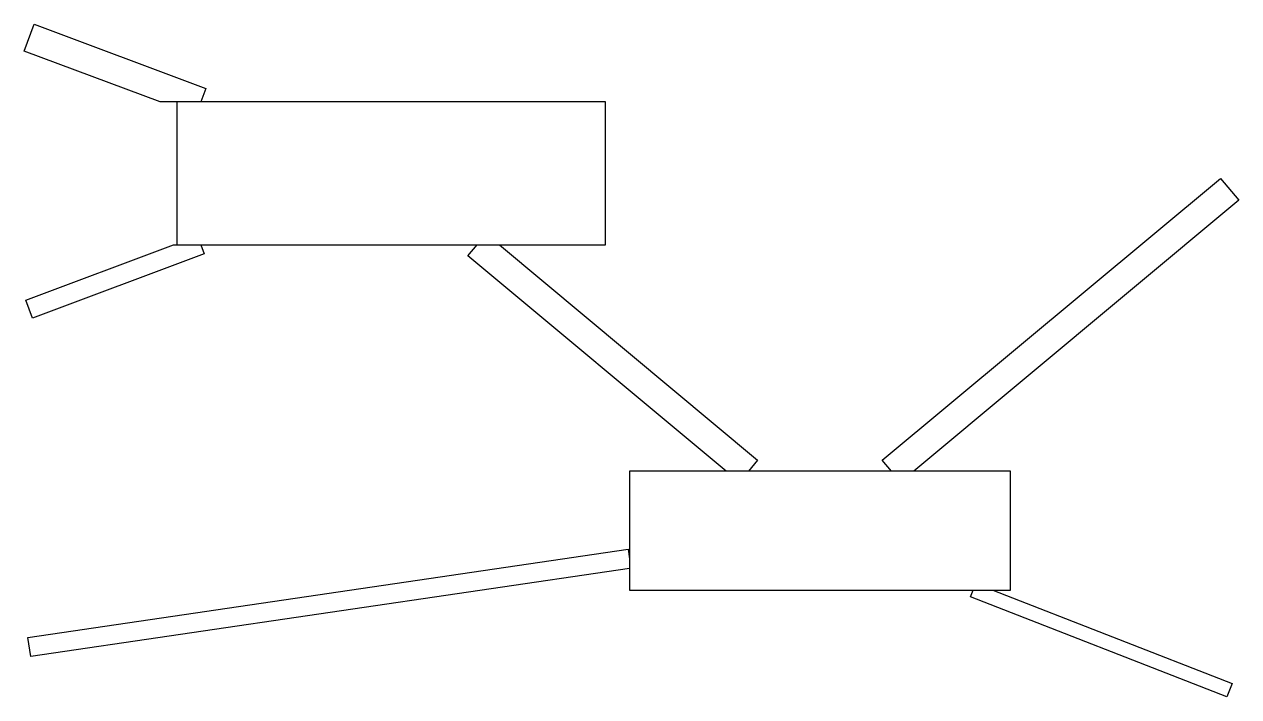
# Model space of a CAD drawing. Header units: millimetres. Extents: x 2.3 to 27.8, y 3 to 17.1.
import ezdxf

# ---------------------------------------------------------------- set-up
doc = ezdxf.new("R2010")
doc.units = ezdxf.units.MM
doc.layers.add('CHAMBERS', color=5, linetype='CONTINUOUS')
doc.layers.add('CHANNELS', color=3, linetype='CONTINUOUS')

msp = doc.modelspace()

# ---------------------------------------------------------------- linework, layer by layer
at = {"layer": 'CHAMBERS'}
for points in [[(5.5, 12.5), (14.5, 12.5), (14.5, 15.5), (5.5, 15.5)], [(15, 5.25), (23, 5.25), (23, 7.75), (15, 7.75)]]:
    msp.add_lwpolyline(points, close=True, dxfattribs=at)
at = {"layer": 'CHANNELS'}
for points in [[(2.5053, 17.1309), (6.1053, 15.7809), (6, 15.5), (5.1456, 15.5), (2.2947, 16.5691)], [(20.5, 7.75), (20.3079, 7.9805), (27.4079, 13.8971), (27.7921, 13.4362), (20.9686, 7.75)], [(2.3298, 11.3373), (5.4304, 12.5), (6, 12.5), (6.0702, 12.3127), (2.4702, 10.9627)], [(11.8, 12.5), (12.2686, 12.5), (17.6921, 7.9805), (17.5, 7.75), (17.0314, 7.75), (11.6079, 12.2695)], [(2.3709, 4.2567), (14.9709, 6.1096), (15, 5.9118), (15, 5.7096), (2.4291, 3.861)], [(22.2143, 5.25), (22.6281, 5.25), (27.6544, 3.2954), (27.5456, 3.0158), (22.1599, 5.1102)]]:
    msp.add_lwpolyline(points, close=True, dxfattribs=at)

doc.saveas('drawing.dxf')
